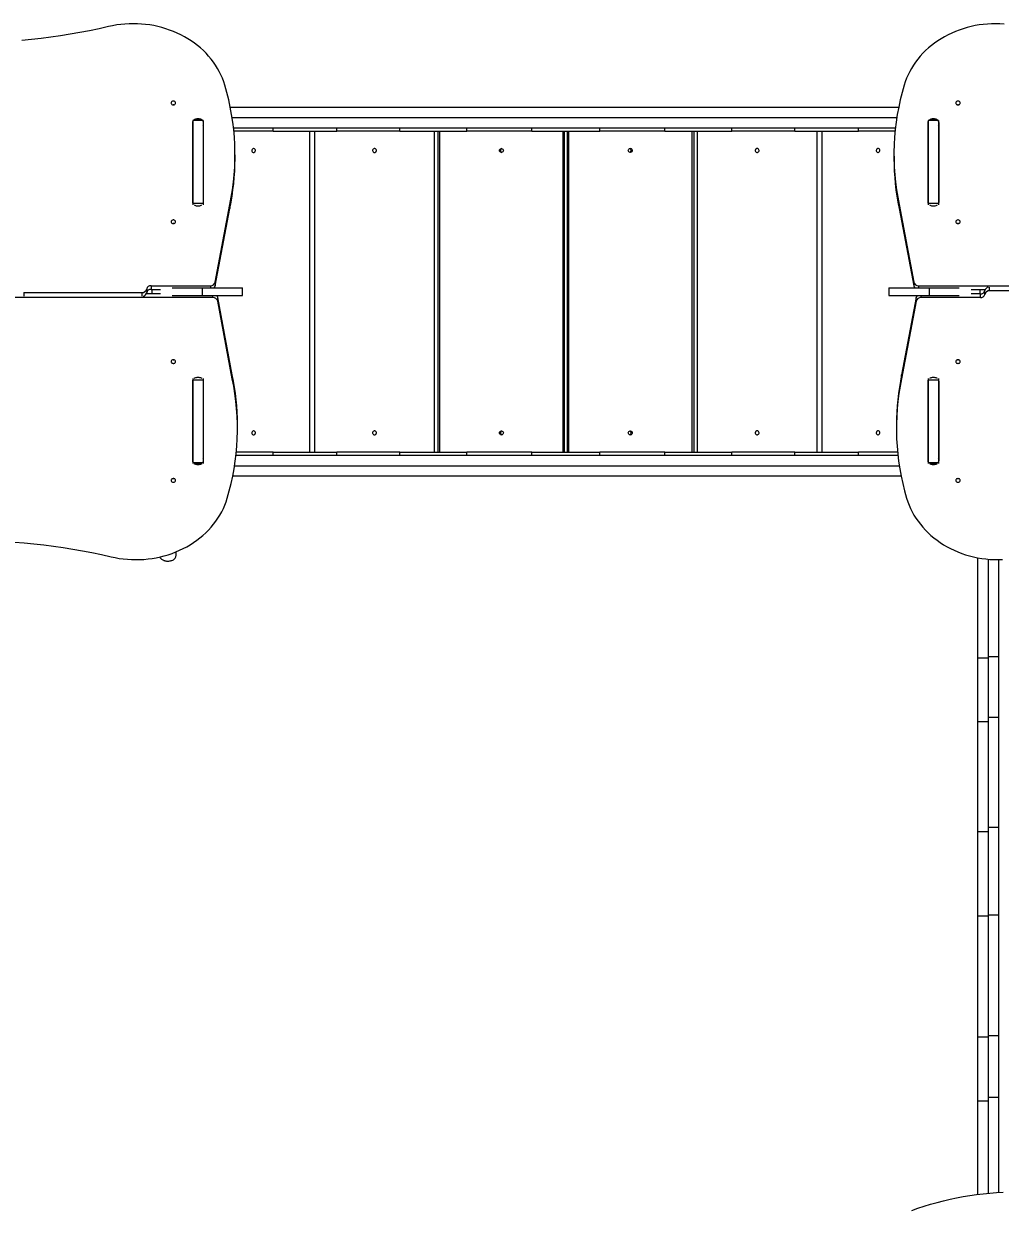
# Model space of a CAD drawing. Header units: millimetres. Extents: x -5136 to 7768, y -7241 to 6389.
# Drawn here: x -2386 to -422, y 1729 to 4114 of the extents above; entities that cross this region are included whole.
import ezdxf

# ---------------------------------------------------------------- set-up
doc = ezdxf.new("R2010")
doc.units = ezdxf.units.MM
doc.layers.add('DIKOM_ОБЪЕКТ', color=7, linetype='Continuous')
doc.layers.add('DIKOM_РАЗМЕР_ОБЪЕКТА', color=7, linetype='Continuous')
doc.styles.add('style1', font='arial.ttf', dxfattribs={"width": 0.8})
doc.dimstyles.new('1-50', dxfattribs={"dimtxt": 300, "dimasz": 200, "dimexe": 100, "dimexo": 0, "dimgap": 100, "dimtad": 1, "dimtxsty": 'style1', "dimcen": 200, "dimclrd": 7, "dimclre": 7, "dimclrt": 7, "dimadec": 1, "dimazin": 2, "dimtfac": 1, "dimtmove": 0, "dimatfit": 2, "dimfxl": 0, "dimlwd": 25, "dimlwe": 18, "dimarcsym": 0})

# ---------------------------------------------------------------- blocks, each defined once
blk = doc.blocks.new('*D11')
at = {"layer": 'Defpoints', "color": 0, "transparency": 16777216}
for p in [(-3635.9, 3225.1), (4714.3, -2234.9), (4714.3, -5855.6)]:
    blk.add_point(p, dxfattribs=at)
at = {"layer": 'DIKOM_РАЗМЕР_ОБЪЕКТА', "color": 7, "lineweight": 18, "transparency": 16777216}
for p, q in [((-3635.9, 3225.1), (-3635.9, -5955.6)), ((4714.3, -2234.9), (4714.3, -5955.6))]:
    blk.add_line(p, q, dxfattribs=at)
at = {"layer": 'DIKOM_РАЗМЕР_ОБЪЕКТА', "color": 7, "lineweight": 25, "transparency": 16777216}
blk.add_line((-3435.9, -5855.6), (4514.3, -5855.6), dxfattribs=at)
at = {"layer": 'DIKOM_РАЗМЕР_ОБЪЕКТА', "color": 7, "transparency": 16777216}
for points in [[(-3435.9, -5822.2), (-3435.9, -5888.9), (-3635.9, -5855.6)], [(4514.3, -5822.2), (4514.3, -5888.9), (4714.3, -5855.6)]]:
    blk.add_solid(points, dxfattribs=at)
at = {"layer": 'DIKOM_РАЗМЕР_ОБЪЕКТА', "color": 7, "transparency": 16777216, "insert": (351, -5602.3), "char_height": 300, "attachment_point": 5, "style": 'style1'}
blk.add_mtext('8350', dxfattribs=at)
blk = doc.blocks.new('*D13')
at = {"layer": 'Defpoints', "color": 0, "transparency": 16777216}
for p in [(-5135.9, 3339.1), (6199.1, -1534.9), (6199.1, -7141)]:
    blk.add_point(p, dxfattribs=at)
at = {"layer": 'DIKOM_РАЗМЕР_ОБЪЕКТА', "color": 7, "lineweight": 18, "transparency": 16777216}
for p, q in [((-5135.9, 3339.1), (-5135.9, -7241)), ((6199.1, -1534.9), (6199.1, -7241))]:
    blk.add_line(p, q, dxfattribs=at)
at = {"layer": 'DIKOM_РАЗМЕР_ОБЪЕКТА', "color": 7, "lineweight": 25, "transparency": 16777216}
blk.add_line((-4935.9, -7141), (5999.1, -7141), dxfattribs=at)
at = {"layer": 'DIKOM_РАЗМЕР_ОБЪЕКТА', "color": 7, "transparency": 16777216}
for points in [[(-4935.9, -7107.7), (-4935.9, -7174.3), (-5135.9, -7141)], [(5999.1, -7107.7), (5999.1, -7174.3), (6199.1, -7141)]]:
    blk.add_solid(points, dxfattribs=at)
at = {"layer": 'DIKOM_РАЗМЕР_ОБЪЕКТА', "color": 7, "transparency": 16777216, "insert": (1341, -6887.7), "char_height": 300, "attachment_point": 5, "style": 'style1'}
blk.add_mtext('11350', dxfattribs=at)

msp = doc.modelspace()

# ---------------------------------------------------------------- linework, layer by layer
at = {"layer": 'DIKOM_ОБЪЕКТ', "color": 7, "linetype": 'Continuous', "lineweight": 15}
for p, q in [((-1970.541, 3946.1), (-626.26, 3946.1)), ((-2046.671, 3914.654), (-2046.671, 3755.739)), ((-2024.921, 3919.481), (-2045.921, 3919.481)), ((-2045.921, 3919.481), (-2045.921, 3752.749)), ((-2027.831, 3920.594), (-2043.01, 3920.594)), ((-2033.171, 3922.449), (-2037.671, 3922.449)), ((-2037.671, 3922.449), (-2037.671, 3920.594)), ((-2033.171, 3922.449), (-2033.171, 3920.594)), ((-2024.921, 3919.481), (-2024.921, 3752.749)), ((-2024.171, 3755.739), (-2024.171, 3914.654)), ((-629.978, 3925.1), (-1966.823, 3925.1)), ((-567.671, 3914.654), (-567.671, 3755.739)), ((-545.921, 3919.481), (-566.921, 3919.481)), ((-566.921, 3919.481), (-566.921, 3752.749)), ((-548.831, 3920.594), (-564.01, 3920.594)), ((-554.171, 3922.449), (-558.671, 3922.449)), ((-558.671, 3922.449), (-558.671, 3920.594)), ((-554.171, 3922.449), (-554.171, 3920.594)), ((-545.921, 3919.481), (-545.921, 3752.749)), ((-545.171, 3755.739), (-545.171, 3914.654)), ((-2045.921, 3904.1), (-2046.671, 3904.1)), ((-2024.171, 3904.1), (-2024.921, 3904.1)), ((-2024.921, 3898.1), (-2024.171, 3898.1)), ((-632.767, 3904.1), (-1964.034, 3904.1)), ((-1884.058, 3898.1), (-1963.406, 3898.1)), ((-1884.058, 3898.1), (-1884.058, 3904.1)), ((-1884.058, 3898.1), (-1755.951, 3898.1)), ((-1810.609, 3252.1), (-1810.609, 3898.1)), ((-1801.075, 3898.1), (-1801.075, 3252.1)), ((-1755.951, 3898.1), (-1755.951, 3904.1)), ((-1629.223, 3898.1), (-1755.951, 3898.1)), ((-1629.223, 3898.1), (-1629.223, 3904.1)), ((-1629.223, 3898.1), (-1494.777, 3898.1)), ((-1559.807, 3252.1), (-1559.807, 3898.1)), ((-1552.734, 3252.1), (-1552.734, 3898.1)), ((-1549.783, 3898.1), (-1549.783, 3252.1)), ((-1494.777, 3898.1), (-1494.777, 3904.1)), ((-1363.961, 3898.1), (-1494.777, 3898.1)), ((-1363.961, 3898.1), (-1363.961, 3904.1)), ((-1363.961, 3898.1), (-1227.383, 3898.1)), ((-1300.75, 3252.1), (-1300.75, 3898.1)), ((-1298.377, 3252.1), (-1298.377, 3898.1)), ((-1292.952, 3898.1), (-1292.952, 3252.1)), ((-1290.548, 3898.1), (-1290.548, 3252.1)), ((-1227.383, 3898.1), (-1227.383, 3904.1)), ((-1096.57, 3898.1), (-1227.383, 3898.1)), ((-1096.57, 3898.1), (-1096.57, 3904.1)), ((-1096.57, 3898.1), (-962.132, 3898.1)), ((-1041.541, 3252.1), (-1041.541, 3898.1)), ((-1038.586, 3898.1), (-1038.586, 3252.1)), ((-1031.482, 3898.1), (-1031.482, 3252.1)), ((-962.132, 3898.1), (-962.132, 3904.1)), ((-835.415, 3898.1), (-962.132, 3898.1)), ((-835.415, 3898.1), (-835.415, 3904.1)), ((-835.415, 3898.1), (-707.324, 3898.1)), ((-790.29, 3252.1), (-790.29, 3898.1)), ((-780.688, 3898.1), (-780.688, 3252.1)), ((-707.324, 3898.1), (-707.324, 3904.1)), ((-633.395, 3898.1), (-707.324, 3898.1)), ((-566.921, 3904.1), (-567.671, 3904.1)), ((-567.671, 3898.1), (-566.921, 3898.1)), ((-545.171, 3904.1), (-545.921, 3904.1)), ((-1961.056, 3842.763), (-1961.056, 3850.263)), ((-635.745, 3850.263), (-635.745, 3842.763)), ((-2024.921, 3752.749), (-2045.921, 3752.749)), ((-2045.921, 3752.749), (-2045.921, 3749.694)), ((-2037.671, 3747.945), (-2033.171, 3747.945)), ((-2024.921, 3752.749), (-2024.921, 3749.694)), ((-2000.706, 3594.373), (-1971.413, 3750.15)), ((-1971.413, 3750.15), (-1971.413, 3742.65)), ((-625.387, 3750.15), (-596.094, 3594.371)), ((-625.387, 3750.15), (-625.387, 3742.65)), ((-545.921, 3752.749), (-566.921, 3752.749)), ((-566.921, 3752.749), (-566.921, 3749.694)), ((-558.671, 3747.945), (-554.171, 3747.945)), ((-545.921, 3752.749), (-545.921, 3749.694)), ((-2000.706, 3586.873), (-1971.413, 3742.65)), ((-625.387, 3742.65), (-596.094, 3586.871)), ((-2138.689, 3580.542), (-2138.689, 3573.042)), ((-2129.802, 3587.105), (-2010.576, 3587.105)), ((-2129.802, 3587.105), (-2129.802, 3579.605)), ((-2129.802, 3579.605), (-2111.069, 3579.605)), ((-2128.621, 3579.605), (-2128.621, 3570.577)), ((-2087.153, 3582.594), (-2026.823, 3582.594)), ((-2026.823, 3582.594), (-2026.823, 3567.594)), ((-2026.823, 3582.594), (-1945.648, 3582.594)), ((-2010.576, 3587.105), (-2010.576, 3582.594)), ((-2000.706, 3594.373), (-2000.706, 3586.873)), ((-1945.648, 3567.594), (-1945.648, 3582.594)), ((-646.193, 3582.594), (-646.193, 3567.594)), ((-646.193, 3582.594), (-565.018, 3582.594)), ((-596.094, 3594.371), (-596.094, 3586.871)), ((-586.224, 3587.103), (-4.764, 3587.105)), ((-586.224, 3587.103), (-586.224, 3582.594)), ((-565.018, 3582.594), (-565.018, 3567.594)), ((-565.018, 3582.594), (-504.701, 3582.594)), ((-480.78, 3579.603), (-452.245, 3579.604)), ((-463.22, 3579.603), (-463.22, 3570.575)), ((-443.278, 3576.931), (-443.278, 3584.325)), ((-2005.617, 3563.077), (-2587.077, 3563.075)), ((-2386.002, 3573.249), (-2148.563, 3573.249)), ((-2386.002, 3573.249), (-2386.002, 3565.851)), ((-2148.563, 3573.249), (-2148.563, 3565.852)), ((-2111.105, 3570.577), (-2139.596, 3570.576)), ((-2087.207, 3567.594), (-2026.823, 3567.594)), ((-2026.823, 3567.594), (-1945.648, 3567.594)), ((-2005.617, 3563.077), (-2005.617, 3567.594)), ((-1995.747, 3555.809), (-1995.747, 3563.309)), ((-1966.454, 3407.53), (-1995.747, 3563.309)), ((-1966.454, 3400.03), (-1995.747, 3555.809)), ((-646.193, 3567.594), (-565.018, 3567.594)), ((-591.135, 3563.307), (-620.428, 3407.53)), ((-591.135, 3555.807), (-620.428, 3400.03)), ((-591.135, 3555.807), (-591.135, 3563.307)), ((-581.265, 3563.075), (-581.265, 3567.594)), ((-462.04, 3563.075), (-581.265, 3563.075)), ((-565.018, 3567.594), (-504.621, 3567.594)), ((-462.04, 3570.575), (-480.729, 3570.575)), ((-462.04, 3563.075), (-462.04, 3570.575)), ((-453.152, 3569.638), (-453.152, 3577.138)), ((-205.839, 3576.931), (-443.278, 3576.931)), ((-2046.671, 3394.441), (-2046.671, 3235.525)), ((-2045.921, 3400.341), (-2045.921, 3397.088)), ((-2024.921, 3397.088), (-2045.921, 3397.088)), ((-2045.921, 3397.088), (-2045.921, 3230.696)), ((-2033.171, 3402.235), (-2037.671, 3402.235)), ((-2024.921, 3400.341), (-2024.921, 3397.088)), ((-2024.921, 3397.088), (-2024.921, 3230.696)), ((-2024.171, 3235.525), (-2024.171, 3394.441)), ((-1966.454, 3400.03), (-1966.454, 3407.53)), ((-620.428, 3400.03), (-620.428, 3407.53)), ((-567.671, 3394.441), (-567.671, 3235.525)), ((-566.921, 3400.341), (-566.921, 3397.088)), ((-545.921, 3397.088), (-566.921, 3397.088)), ((-566.921, 3397.088), (-566.921, 3230.696)), ((-554.171, 3402.235), (-558.671, 3402.235)), ((-545.921, 3400.341), (-545.921, 3397.088)), ((-545.921, 3397.088), (-545.921, 3230.696)), ((-545.171, 3235.525), (-545.171, 3394.441)), ((-1956.096, 3299.916), (-1956.096, 3307.416)), ((-630.786, 3307.416), (-630.786, 3299.916)), ((-2046.671, 3246.1), (-2045.921, 3246.1)), ((-2024.921, 3252.1), (-2024.171, 3252.1)), ((-2024.921, 3246.1), (-2024.171, 3246.1)), ((-1959.072, 3246.1), (-627.81, 3246.1)), ((-1884.058, 3252.1), (-1958.444, 3252.1)), ((-1884.058, 3252.1), (-1755.951, 3252.1)), ((-1884.058, 3246.1), (-1884.058, 3252.1)), ((-1629.223, 3252.1), (-1755.951, 3252.1)), ((-1755.951, 3246.1), (-1755.951, 3252.1)), ((-1629.223, 3252.1), (-1494.777, 3252.1)), ((-1629.223, 3246.1), (-1629.223, 3252.1)), ((-1363.961, 3252.1), (-1494.777, 3252.1)), ((-1494.777, 3246.1), (-1494.777, 3252.1)), ((-1363.961, 3252.1), (-1227.383, 3252.1)), ((-1363.961, 3246.1), (-1363.961, 3252.1)), ((-1096.57, 3252.1), (-1227.383, 3252.1)), ((-1227.383, 3246.1), (-1227.383, 3252.1)), ((-1096.57, 3252.1), (-962.132, 3252.1)), ((-1096.57, 3246.1), (-1096.57, 3252.1)), ((-835.415, 3252.1), (-962.132, 3252.1)), ((-962.132, 3246.1), (-962.132, 3252.1)), ((-835.415, 3252.1), (-707.324, 3252.1)), ((-835.415, 3246.1), (-835.415, 3252.1)), ((-628.437, 3252.1), (-707.324, 3252.1)), ((-707.324, 3246.1), (-707.324, 3252.1)), ((-567.671, 3252.1), (-566.921, 3252.1)), ((-567.671, 3246.1), (-566.921, 3246.1)), ((-545.921, 3246.1), (-545.171, 3246.1)), ((-2024.921, 3230.696), (-2045.921, 3230.696)), ((-2045.921, 3230.696), (-2045.921, 3229.625)), ((-2043.01, 3229.583), (-2027.831, 3229.583)), ((-2037.671, 3227.731), (-2037.671, 3229.583)), ((-2037.671, 3227.731), (-2033.171, 3227.731)), ((-2033.171, 3227.731), (-2033.171, 3229.583)), ((-2024.921, 3230.696), (-2024.921, 3229.625)), ((-1961.86, 3225.1), (-625.021, 3225.1)), ((-545.921, 3230.696), (-566.921, 3230.696)), ((-566.921, 3230.696), (-566.921, 3229.625)), ((-564.01, 3229.583), (-548.831, 3229.583)), ((-558.671, 3227.731), (-558.671, 3229.583)), ((-558.671, 3227.731), (-554.171, 3227.731)), ((-554.171, 3227.731), (-554.171, 3229.583)), ((-545.921, 3230.696), (-545.921, 3229.625)), ((-621.304, 3204.1), (-1965.577, 3204.1)), ((-466.921, 2838.326), (-466.921, 3039.872)), ((-445.921, 2841.364), (-445.921, 3036.944)), ((-424.921, 2841.364), (-424.921, 3036.066)), ((-466.921, 2838.326), (-445.921, 2838.326)), ((-466.921, 2710.703), (-466.921, 2838.326)), ((-445.921, 2841.364), (-424.921, 2841.364)), ((-445.921, 2719.218), (-445.921, 2841.364)), ((-424.921, 2719.218), (-424.921, 2841.364)), ((-445.921, 2719.218), (-424.921, 2719.218)), ((-445.921, 2497.907), (-445.921, 2719.218)), ((-424.921, 2497.907), (-424.921, 2719.218)), ((-466.921, 2710.703), (-445.921, 2710.703)), ((-466.921, 2489.392), (-466.921, 2710.703)), ((-466.921, 2489.392), (-445.921, 2489.392)), ((-466.921, 2319.657), (-466.921, 2489.392)), ((-445.921, 2497.907), (-424.921, 2497.907)), ((-445.921, 2321.815), (-445.921, 2497.907)), ((-424.921, 2321.815), (-424.921, 2497.907)), ((-466.921, 2319.657), (-445.921, 2319.657)), ((-466.921, 2076.496), (-466.921, 2319.657)), ((-445.921, 2321.815), (-424.921, 2321.815)), ((-445.921, 2078.654), (-445.921, 2321.815)), ((-424.921, 2078.654), (-424.921, 2321.815)), ((-466.921, 2076.496), (-445.921, 2076.496)), ((-466.921, 1947.271), (-466.921, 2076.496)), ((-445.921, 2078.654), (-424.921, 2078.654)), ((-445.921, 1954.976), (-445.921, 2078.654)), ((-424.921, 1954.976), (-424.921, 2078.654)), ((-466.921, 1947.271), (-445.921, 1947.271)), ((-466.921, 1759.377), (-466.921, 1947.271)), ((-445.921, 1954.976), (-424.921, 1954.976)), ((-445.921, 1761.606), (-445.921, 1954.976)), ((-424.921, 1763.089), (-424.921, 1954.976))]:
    msp.add_line(p, q, dxfattribs=at)
at = {"layer": 'DIKOM_ОБЪЕКТ', "color": 7, "linetype": 'Continuous', "lineweight": 15, "flags": 128}
for points in [[(-2215.356, 4108.369), (-2234.463, 4104.038), (-2253.658, 4100.01), (-2272.935, 4096.287), (-2292.288, 4092.87), (-2311.709, 4089.76), (-2331.193, 4086.958), (-2350.732, 4084.465), (-2370.321, 4082.281), (-2389.953, 4080.409)], [(-1981.561, 3990.568), (-1983.821, 3997.538), (-1986.433, 4004.416), (-1989.392, 4011.187), (-1992.693, 4017.839), (-1996.328, 4024.359), (-2000.29, 4030.734), (-2004.573, 4036.952), (-2009.167, 4043.001), (-2014.064, 4048.869), (-2019.254, 4054.544), (-2024.728, 4060.017), (-2030.474, 4065.275), (-2036.482, 4070.31), (-2042.74, 4075.111), (-2049.235, 4079.668), (-2055.956, 4083.974), (-2062.889, 4088.02), (-2070.021, 4091.798), (-2077.337, 4095.3), (-2084.825, 4098.52), (-2092.469, 4101.452), (-2100.254, 4104.09), (-2108.166, 4106.429), (-2116.189, 4108.464), (-2124.308, 4110.191), (-2132.506, 4111.607), (-2140.768, 4112.71), (-2149.079, 4113.497), (-2157.421, 4113.967), (-2165.78, 4114.118), (-2174.137, 4113.951), (-2182.479, 4113.465), (-2190.787, 4112.662), (-2199.047, 4111.544), (-2207.241, 4110.111), (-2215.356, 4108.369)], [(-414.322, 4113.465), (-422.663, 4113.951), (-431.021, 4114.118), (-439.379, 4113.967), (-447.722, 4113.497), (-456.032, 4112.71), (-464.295, 4111.607), (-472.493, 4110.191), (-480.612, 4108.464), (-488.635, 4106.429), (-496.547, 4104.09), (-504.332, 4101.452), (-511.976, 4098.52), (-519.463, 4095.3), (-526.78, 4091.798), (-533.912, 4088.02), (-540.845, 4083.974), (-547.566, 4079.668), (-554.061, 4075.111), (-560.319, 4070.31), (-566.327, 4065.275), (-572.073, 4060.017), (-577.546, 4054.544), (-582.737, 4048.869), (-587.634, 4043.001), (-592.228, 4036.952), (-596.511, 4030.734), (-600.473, 4024.359), (-604.108, 4017.839), (-607.408, 4011.187), (-610.367, 4004.416), (-612.98, 3997.538), (-615.24, 3990.568)], [(-2080.521, 3954.708), (-2080.699, 3955.782), (-2081.219, 3956.768), (-2082.039, 3957.588), (-2083.093, 3958.174), (-2084.294, 3958.48), (-2085.547, 3958.48), (-2086.748, 3958.174), (-2087.802, 3957.588), (-2088.622, 3956.768), (-2089.142, 3955.782), (-2089.321, 3954.708), (-2089.142, 3953.634), (-2088.622, 3952.648), (-2087.802, 3951.828), (-2086.748, 3951.242), (-2085.547, 3950.936), (-2084.294, 3950.936), (-2083.093, 3951.242), (-2082.039, 3951.828), (-2081.219, 3952.648), (-2080.699, 3953.634), (-2080.521, 3954.708)], [(-502.521, 3954.708), (-502.699, 3955.782), (-503.219, 3956.768), (-504.039, 3957.588), (-505.093, 3958.174), (-506.294, 3958.48), (-507.547, 3958.48), (-508.748, 3958.174), (-509.802, 3957.588), (-510.622, 3956.768), (-511.142, 3955.782), (-511.321, 3954.708), (-511.142, 3953.634), (-510.622, 3952.648), (-509.802, 3951.828), (-508.748, 3951.242), (-507.547, 3950.936), (-506.294, 3950.936), (-505.093, 3951.242), (-504.039, 3951.828), (-503.219, 3952.648), (-502.699, 3953.634), (-502.521, 3954.708)], [(-1923.587, 3855.1), (-1922.521, 3855.278), (-1921.55, 3855.795), (-1920.76, 3856.606), (-1920.221, 3857.639), (-1919.982, 3858.802), (-1920.062, 3859.991), (-1920.456, 3861.1), (-1921.128, 3862.033), (-1922.018, 3862.704), (-1923.048, 3863.056), (-1924.126, 3863.056), (-1925.155, 3862.704), (-1926.046, 3862.033), (-1926.718, 3861.1), (-1927.111, 3859.991), (-1927.192, 3858.802), (-1926.952, 3857.639), (-1926.413, 3856.606), (-1925.623, 3855.795), (-1924.652, 3855.278), (-1923.587, 3855.1)], [(-1680.441, 3855.1), (-1679.304, 3855.278), (-1678.267, 3855.795), (-1677.423, 3856.606), (-1676.848, 3857.639), (-1676.592, 3858.802), (-1676.678, 3859.991), (-1677.098, 3861.1), (-1677.816, 3862.033), (-1678.767, 3862.704), (-1679.866, 3863.056), (-1681.017, 3863.056), (-1682.116, 3862.704), (-1683.067, 3862.033), (-1683.785, 3861.1), (-1684.205, 3859.991), (-1684.291, 3858.802), (-1684.035, 3857.639), (-1683.46, 3856.606), (-1682.616, 3855.795), (-1681.579, 3855.278), (-1680.441, 3855.1)], [(-910.886, 3863.1), (-912.023, 3862.923), (-913.06, 3862.405), (-913.903, 3861.594), (-914.478, 3860.562), (-914.734, 3859.399), (-914.648, 3858.21), (-914.228, 3857.1), (-913.511, 3856.168), (-912.56, 3855.497), (-911.461, 3855.145), (-910.311, 3855.145), (-909.212, 3855.497), (-908.261, 3856.168), (-907.544, 3857.1), (-907.124, 3858.21), (-907.038, 3859.399), (-907.294, 3860.562), (-907.869, 3861.594), (-908.712, 3862.405), (-909.748, 3862.923), (-910.886, 3863.1)], [(-667.773, 3863.1), (-668.838, 3862.923), (-669.809, 3862.405), (-670.598, 3861.594), (-671.137, 3860.562), (-671.377, 3859.399), (-671.296, 3858.21), (-670.903, 3857.1), (-670.231, 3856.168), (-669.341, 3855.497), (-668.312, 3855.145), (-667.235, 3855.145), (-666.206, 3855.497), (-665.316, 3856.168), (-664.644, 3857.1), (-664.251, 3858.21), (-664.17, 3859.399), (-664.41, 3860.562), (-664.948, 3861.594), (-665.738, 3862.405), (-666.708, 3862.923), (-667.773, 3863.1)], [(-2080.521, 3715.685), (-2080.699, 3716.759), (-2081.219, 3717.745), (-2082.039, 3718.565), (-2083.093, 3719.151), (-2084.294, 3719.457), (-2085.547, 3719.457), (-2086.748, 3719.151), (-2087.802, 3718.565), (-2088.622, 3717.745), (-2089.142, 3716.759), (-2089.321, 3715.685), (-2089.142, 3714.612), (-2088.622, 3713.625), (-2087.802, 3712.805), (-2086.748, 3712.219), (-2085.547, 3711.913), (-2084.294, 3711.913), (-2083.093, 3712.219), (-2082.039, 3712.805), (-2081.219, 3713.625), (-2080.699, 3714.612), (-2080.521, 3715.685)], [(-502.521, 3715.685), (-502.699, 3716.759), (-503.219, 3717.745), (-504.039, 3718.565), (-505.093, 3719.151), (-506.294, 3719.457), (-507.547, 3719.457), (-508.748, 3719.151), (-509.802, 3718.565), (-510.622, 3717.745), (-511.142, 3716.759), (-511.321, 3715.685), (-511.142, 3714.612), (-510.622, 3713.625), (-509.802, 3712.805), (-508.748, 3712.219), (-507.547, 3711.913), (-506.294, 3711.913), (-505.093, 3712.219), (-504.039, 3712.805), (-503.219, 3713.625), (-502.699, 3714.612), (-502.521, 3715.685)], [(-2089.321, 3434.495), (-2089.142, 3433.421), (-2088.622, 3432.435), (-2087.802, 3431.615), (-2086.748, 3431.029), (-2085.547, 3430.723), (-2084.294, 3430.723), (-2083.093, 3431.029), (-2082.039, 3431.615), (-2081.219, 3432.435), (-2080.699, 3433.421), (-2080.521, 3434.495), (-2080.699, 3435.568), (-2081.219, 3436.555), (-2082.039, 3437.375), (-2083.093, 3437.961), (-2084.294, 3438.267), (-2085.547, 3438.267), (-2086.748, 3437.961), (-2087.802, 3437.375), (-2088.622, 3436.555), (-2089.142, 3435.568), (-2089.321, 3434.495)], [(-511.321, 3434.495), (-511.142, 3433.421), (-510.622, 3432.435), (-509.802, 3431.615), (-508.748, 3431.029), (-507.547, 3430.723), (-506.294, 3430.723), (-505.093, 3431.029), (-504.039, 3431.615), (-503.219, 3432.435), (-502.699, 3433.421), (-502.521, 3434.495), (-502.699, 3435.568), (-503.219, 3436.555), (-504.039, 3437.375), (-505.093, 3437.961), (-506.294, 3438.267), (-507.547, 3438.267), (-508.748, 3437.961), (-509.802, 3437.375), (-510.622, 3436.555), (-511.142, 3435.568), (-511.321, 3434.495)], [(-1923.587, 3287.1), (-1922.521, 3287.278), (-1921.55, 3287.795), (-1920.76, 3288.606), (-1920.221, 3289.639), (-1919.982, 3290.802), (-1920.062, 3291.991), (-1920.456, 3293.1), (-1921.128, 3294.033), (-1922.018, 3294.704), (-1923.048, 3295.056), (-1924.126, 3295.056), (-1925.155, 3294.704), (-1926.046, 3294.033), (-1926.718, 3293.1), (-1927.111, 3291.991), (-1927.192, 3290.802), (-1926.952, 3289.639), (-1926.413, 3288.606), (-1925.623, 3287.795), (-1924.652, 3287.278), (-1923.587, 3287.1)], [(-1680.441, 3287.1), (-1679.304, 3287.278), (-1678.267, 3287.795), (-1677.423, 3288.606), (-1676.848, 3289.639), (-1676.592, 3290.802), (-1676.678, 3291.991), (-1677.098, 3293.1), (-1677.816, 3294.033), (-1678.767, 3294.704), (-1679.866, 3295.056), (-1681.017, 3295.056), (-1682.116, 3294.704), (-1683.067, 3294.033), (-1683.785, 3293.1), (-1684.205, 3291.991), (-1684.291, 3290.802), (-1684.035, 3289.639), (-1683.46, 3288.606), (-1682.616, 3287.795), (-1681.579, 3287.278), (-1680.441, 3287.1)], [(-910.886, 3295.1), (-912.023, 3294.923), (-913.06, 3294.405), (-913.903, 3293.594), (-914.478, 3292.562), (-914.734, 3291.399), (-914.648, 3290.21), (-914.228, 3289.1), (-913.511, 3288.168), (-912.56, 3287.497), (-911.461, 3287.145), (-910.311, 3287.145), (-909.212, 3287.497), (-908.261, 3288.168), (-907.544, 3289.1), (-907.124, 3290.21), (-907.038, 3291.399), (-907.294, 3292.562), (-907.869, 3293.594), (-908.712, 3294.405), (-909.748, 3294.923), (-910.886, 3295.1)], [(-667.773, 3295.1), (-668.838, 3294.923), (-669.809, 3294.405), (-670.598, 3293.594), (-671.137, 3292.562), (-671.377, 3291.399), (-671.296, 3290.21), (-670.903, 3289.1), (-670.231, 3288.168), (-669.341, 3287.497), (-668.312, 3287.145), (-667.235, 3287.145), (-666.206, 3287.497), (-665.316, 3288.168), (-664.644, 3289.1), (-664.251, 3290.21), (-664.17, 3291.399), (-664.41, 3292.562), (-664.948, 3293.594), (-665.738, 3294.405), (-666.708, 3294.923), (-667.773, 3295.1)], [(-2089.321, 3195.472), (-2089.142, 3194.398), (-2088.622, 3193.412), (-2087.802, 3192.592), (-2086.748, 3192.006), (-2085.547, 3191.7), (-2084.294, 3191.7), (-2083.093, 3192.006), (-2082.039, 3192.592), (-2081.219, 3193.412), (-2080.699, 3194.398), (-2080.521, 3195.472), (-2080.699, 3196.545), (-2081.219, 3197.532), (-2082.039, 3198.352), (-2083.093, 3198.938), (-2084.294, 3199.244), (-2085.547, 3199.244), (-2086.748, 3198.938), (-2087.802, 3198.352), (-2088.622, 3197.532), (-2089.142, 3196.545), (-2089.321, 3195.472)], [(-511.321, 3195.472), (-511.142, 3194.398), (-510.622, 3193.412), (-509.802, 3192.592), (-508.748, 3192.006), (-507.547, 3191.7), (-506.294, 3191.7), (-505.093, 3192.006), (-504.039, 3192.592), (-503.219, 3193.412), (-502.699, 3194.398), (-502.521, 3195.472), (-502.699, 3196.545), (-503.219, 3197.532), (-504.039, 3198.352), (-505.093, 3198.938), (-506.294, 3199.244), (-507.547, 3199.244), (-508.748, 3198.938), (-509.802, 3198.352), (-510.622, 3197.532), (-511.142, 3196.545), (-511.321, 3195.472)], [(-2210.396, 3041.811), (-2202.282, 3040.068), (-2194.087, 3038.636), (-2185.827, 3037.518), (-2177.519, 3036.715), (-2169.178, 3036.229), (-2160.82, 3036.062), (-2152.462, 3036.213), (-2144.119, 3036.683), (-2135.809, 3037.47), (-2127.546, 3038.572), (-2119.348, 3039.989), (-2111.229, 3041.716), (-2103.206, 3043.751), (-2095.295, 3046.09), (-2087.509, 3048.728), (-2079.865, 3051.659), (-2072.378, 3054.88), (-2065.061, 3058.382), (-2057.929, 3062.16), (-2050.996, 3066.205), (-2044.276, 3070.511), (-2037.78, 3075.069), (-2031.522, 3079.87), (-2025.514, 3084.905), (-2019.768, 3090.163), (-2014.295, 3095.636), (-2009.104, 3101.311), (-2004.207, 3107.179), (-1999.613, 3113.228), (-1995.331, 3119.446), (-1991.368, 3125.821), (-1987.733, 3132.341), (-1984.433, 3138.993), (-1981.474, 3145.764), (-1978.861, 3152.641), (-1976.601, 3159.612)], [(-610.281, 3159.612), (-608.02, 3152.641), (-605.408, 3145.764), (-602.449, 3138.993), (-599.148, 3132.341), (-595.514, 3125.821), (-591.551, 3119.446), (-587.268, 3113.228), (-582.674, 3107.179), (-577.777, 3101.311), (-572.587, 3095.636), (-567.113, 3090.163), (-561.367, 3084.905), (-555.359, 3079.87), (-549.102, 3075.069), (-542.606, 3070.511), (-535.885, 3066.205), (-528.952, 3062.16), (-521.821, 3058.382), (-514.504, 3054.88), (-507.016, 3051.659), (-499.372, 3048.728), (-491.587, 3046.09), (-483.675, 3043.751), (-475.652, 3041.716), (-467.534, 3039.989), (-459.335, 3038.572), (-451.073, 3037.47), (-442.762, 3036.683), (-434.42, 3036.213), (-426.061, 3036.062), (-417.704, 3036.229)], [(-2404.662, 3071.333), (-2384.994, 3069.771), (-2365.362, 3067.898), (-2345.773, 3065.715), (-2326.233, 3063.222), (-2306.749, 3060.42), (-2287.328, 3057.31), (-2267.975, 3053.893), (-2248.698, 3050.17), (-2229.503, 3046.142), (-2210.396, 3041.811)], [(-599.995, 1726.773), (-587.471, 1731.308), (-574.815, 1735.558), (-562.036, 1739.521), (-549.141, 1743.193), (-536.139, 1746.572), (-523.041, 1749.657), (-509.854, 1752.444), (-496.587, 1754.933), (-483.25, 1757.12), (-469.851, 1759.006), (-456.401, 1760.587), (-442.907, 1761.865), (-429.379, 1762.836), (-415.827, 1763.502)]]:
    msp.add_lwpolyline(points, dxfattribs=at)
at = {"layer": 'DIKOM_ОБЪЕКТ', "color": 7, "linetype": 'Continuous', "lineweight": 15}
for centre in [(-1425.263, 3859.09), (-1166.048, 3859.111), (-1425.263, 3291.09), (-1166.048, 3291.111)]:
    msp.add_circle(centre, 3.989, dxfattribs=at)
for centre, radius, start, end in [((-2451.345, 3850.317), 490.273, 348.21093, 16.622645), ((-145.455, 3850.317), 490.273, 163.377355, 191.78907), ((-2084.921, 3945.954), 5.064, 81.128852, 98.871148), ((-506.921, 3945.954), 5.064, 81.128852, 98.871148), ((-2039.71, 3914.626), 6.96, 153.155498, 179.769419), ((-2037.755, 3912.633), 9.816, 89.509115, 126.232388), ((-2033.086, 3912.633), 9.816, 53.767612, 90.490885), ((-2031.131, 3914.626), 6.96, 0.230581, 26.844502), ((-560.71, 3914.626), 6.96, 153.155498, 179.769419), ((-558.755, 3912.633), 9.816, 89.509115, 126.232388), ((-554.086, 3912.633), 9.816, 53.767612, 90.490885), ((-552.131, 3914.626), 6.96, 0.230581, 26.844502), ((-2039.71, 3907.126), 6.96, 153.155498, 179.769419), ((-2031.131, 3907.126), 6.96, 0.230581, 26.844502), ((-560.71, 3907.126), 6.96, 153.155498, 179.769419), ((-552.131, 3907.126), 6.96, 0.230581, 26.844502), ((-2450.992, 3842.86), 489.937, 348.197536, 359.988649), ((-1673.1, 3859.1), 4.129, 157.15582, 202.84418), ((-1422.877, 3859.1), 4.004, 107.491556, 252.508444), ((-1168.466, 3859.1), 4.004, 287.733914, 72.266086), ((-918.261, 3859.1), 4.13, 337.754608, 22.245392), ((-145.808, 3842.86), 489.937, 180.011351, 191.802464), ((-2039.71, 3755.767), 6.96, 180.230581, 206.844502), ((-2037.749, 3757.789), 9.845, 235.308498, 270.459447), ((-2033.092, 3757.789), 9.845, 269.540553, 304.691502), ((-2031.131, 3755.767), 6.96, 333.155498, 359.769419), ((-560.71, 3755.767), 6.96, 180.230581, 206.844502), ((-558.749, 3757.789), 9.845, 235.308498, 270.459447), ((-554.092, 3757.789), 9.845, 269.540553, 304.691502), ((-552.131, 3755.767), 6.96, 333.155498, 359.769419), ((-2084.921, 3706.931), 5.064, 81.128852, 98.871148), ((-506.921, 3706.931), 5.064, 81.128852, 98.871148), ((-2148.069, 3582.911), 9.675, 267.071053, 345.824279), ((-2130.246, 3578.409), 8.707, 87.071053, 165.824279), ((-2130.246, 3570.909), 8.707, 87.071053, 165.824279), ((-2010.084, 3596.773), 9.68, 267.086273, 345.649626), ((-2008.837, 3588.502), 8.292, 314.560471, 348.669431), ((-586.716, 3596.771), 9.68, 194.350391, 272.913933), ((-587.964, 3588.5), 8.292, 191.330118, 225.420329), ((-444.2, 3575.103), 9.18, 101.09487, 167.192898), ((-2147.645, 3575.079), 9.185, 280.862876, 347.184806), ((-2005.125, 3553.409), 9.68, 14.350369, 92.913922), ((-2003.878, 3561.679), 8.293, 11.332044, 45.502312), ((-583.003, 3561.677), 8.293, 134.478468, 168.667504), ((-581.757, 3553.407), 9.68, 87.086283, 165.649648), ((-461.595, 3579.271), 8.707, 267.071064, 345.824301), ((-461.595, 3571.771), 8.707, 267.071064, 345.824301), ((-443.772, 3567.269), 9.675, 87.071064, 165.824301), ((-2084.921, 3443.248), 5.064, 261.128181, 278.871819), ((-506.921, 3443.248), 5.064, 261.128181, 278.871819), ((-2039.71, 3394.413), 6.96, 153.155513, 179.769421), ((-2037.754, 3392.419), 9.816, 89.509934, 126.192837), ((-2033.087, 3392.419), 9.816, 53.807163, 90.490066), ((-2031.131, 3394.413), 6.96, 0.230579, 26.844487), ((-2446.386, 3299.863), 490.274, 343.377364, 11.789063), ((-2446.033, 3307.319), 489.938, 0.011351, 11.802457), ((-140.848, 3307.319), 489.938, 168.197543, 179.988649), ((-140.495, 3299.863), 490.274, 168.210937, 196.622636), ((-560.71, 3394.413), 6.96, 153.155513, 179.769421), ((-558.754, 3392.419), 9.816, 89.509934, 126.192837), ((-554.087, 3392.419), 9.816, 53.807163, 90.490066), ((-552.131, 3394.413), 6.96, 0.230579, 26.844487), ((-1673.1, 3291.1), 4.129, 157.15582, 202.84418), ((-1422.877, 3291.1), 4.004, 107.491556, 252.508444), ((-1168.466, 3291.1), 4.004, 287.733914, 72.266086), ((-918.261, 3291.1), 4.13, 337.754608, 22.245392), ((-2039.71, 3243.053), 6.96, 180.230579, 206.844487), ((-2039.71, 3235.553), 6.96, 180.230579, 206.844487), ((-2037.754, 3237.547), 9.816, 233.807163, 270.490066), ((-2033.087, 3237.547), 9.816, 269.509934, 306.192837), ((-2031.131, 3243.053), 6.96, 333.155513, 359.769421), ((-2031.131, 3235.553), 6.96, 333.155513, 359.769421), ((-560.71, 3243.053), 6.96, 180.230579, 206.844487), ((-560.71, 3235.553), 6.96, 180.230579, 206.844487), ((-558.754, 3237.547), 9.816, 233.807163, 270.490066), ((-554.087, 3237.547), 9.816, 269.509934, 306.192837), ((-552.131, 3243.053), 6.96, 333.155513, 359.769421), ((-552.131, 3235.553), 6.96, 333.155513, 359.769421), ((-2084.921, 3204.225), 5.064, 261.128181, 278.871819), ((-506.921, 3204.225), 5.064, 261.128181, 278.871819)]:
    msp.add_arc(centre, radius, start, end, dxfattribs=at)
for points, knots in [([(-2112.092, 3041.572), (-2112.066, 3041.43), (-2111.839, 3040.199), (-2110.215, 3038.251), (-2107.766, 3036.167), (-2105.203, 3034.86), (-2102.978, 3034.064), (-2100.966, 3033.557), (-2098.872, 3033.222), (-2095.796, 3033.014), (-2092.532, 3033.259), (-2089.104, 3034.074), (-2086.301, 3035.152), (-2083.568, 3036.795), (-2081.349, 3038.963), (-2079.879, 3041.474), (-2079.695, 3043.262), (-2079.609, 3044.103)], [0, 0, 0, 0, 0.010555577, 0.091886363, 0.175008332, 0.248122577, 0.300424826, 0.347944048, 0.399818459, 0.455428865, 0.57340318, 0.637587077, 0.712830709, 0.792495086, 0.86922866, 0.938525894, 1, 1, 1, 1]), ([(-2079.611, 3043.999), (-2079.605, 3044.083), (-2079.593, 3044.244), (-2079.577, 3045.403), (-2079.562, 3047.015), (-2079.549, 3048.999), (-2079.54, 3050.635), (-2079.536, 3051.695), (-2079.535, 3051.912)], [0, 0, 0, 0, 0.23170291, 0.44473239, 0.63741631, 0.80938732, 0.96100227, 1, 1, 1, 1])]:
    msp.add_open_spline(points, degree=3, knots=knots, dxfattribs=at)

# ---------------------------------------------------------------- dimensions: what is measured, and where the dimension line sits
at = {"layer": 'DIKOM_РАЗМЕР_ОБЪЕКТА'}
for base, p1, p2, text, picture, middle in [((6199.116, -7140.991), (-5135.921, 3339.121), (6199.116, -1534.929), '11350', '*D13', (1341.037, -7140.991)), ((4714.314, -5855.576), (-3635.921, 3225.1), (4714.314, -2234.9), '8350', '*D11', (351.043, -5855.576))]:
    dim = msp.add_linear_dim(base=base, p1=p1, p2=p2, text=text, dimstyle='1-50', dxfattribs=at)
    dim.commit()
    dim.dimension.update_dxf_attribs({"geometry": picture, "text_midpoint": middle, "dimtype": 160})

doc.saveas('drawing.dxf')
